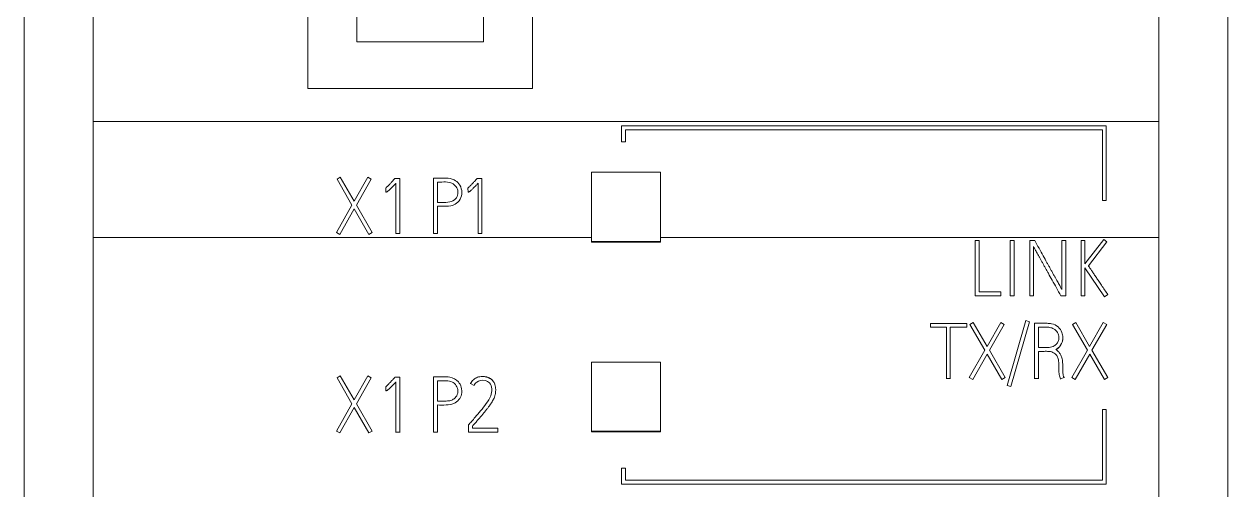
# Model space of a CAD drawing. Header units: millimetres. Extents: x 0 to 594, y 0 to 420.
# Drawn here: x 114.35 to 149.15, y 310.09 to 323.55 of the extents above; entities that cross this region are included whole.
import ezdxf

# ---------------------------------------------------------------- set-up
doc = ezdxf.new("R2010")
doc.units = ezdxf.units.MM
doc.layers.add('1', color=7, linetype='Continuous')

msp = doc.modelspace()

# ---------------------------------------------------------------- linework, layer by layer
at = {"layer": '1', "color": 7, "linetype": 'Continuous', "lineweight": 13}
for p, q in [((114.345, 240.945), (114.345, 355.389)), ((116.345, 240.945), (116.345, 355.389)), ((147.145, 240.945), (147.145, 355.389)), ((149.145, 240.945), (149.145, 355.389)), ((122.545, 330.963), (122.545, 321.692)), ((123.961, 330.963), (123.961, 323.043)), ((127.629, 323.043), (127.629, 330.963)), ((129.045, 321.692), (129.045, 330.963)), ((122.545, 321.692), (129.045, 321.692)), ((116.345, 320.739), (147.145, 320.739)), ((131.619, 320.61), (131.619, 320.149)), ((145.628, 320.61), (131.619, 320.61)), ((145.628, 318.453), (145.628, 320.61)), ((131.727, 320.497), (145.517, 320.497)), ((131.727, 320.149), (131.727, 320.497)), ((145.517, 320.497), (145.517, 318.453)), ((131.619, 320.149), (131.727, 320.149)), ((123.487, 319.126), (123.392, 319.071)), ((123.886, 318.434), (123.487, 319.126)), ((124.279, 319.126), (123.886, 318.434)), ((124.379, 319.071), (124.279, 319.126)), ((130.745, 317.274), (130.745, 319.269)), ((130.745, 319.269), (132.745, 319.269)), ((132.745, 319.269), (132.745, 317.274)), ((123.392, 319.071), (123.824, 318.323)), ((123.953, 318.321), (124.379, 319.071)), ((124.805, 318.698), (124.798, 318.816)), ((125.067, 319.093), (125.207, 319.093)), ((125.096, 317.5), (125.096, 318.955)), ((125.207, 319.093), (125.207, 317.5)), ((126.179, 319.102), (126.179, 317.502)), ((126.292, 318.989), (126.292, 318.401)), ((127.18, 318.698), (127.173, 318.816)), ((127.441, 319.093), (127.581, 319.093)), ((127.47, 317.5), (127.47, 318.955)), ((127.581, 319.093), (127.581, 317.5)), ((145.517, 318.453), (145.628, 318.453)), ((123.824, 318.323), (123.374, 317.531)), ((123.471, 317.475), (123.889, 318.21)), ((123.889, 318.21), (124.315, 317.475)), ((124.412, 317.531), (123.953, 318.321)), ((126.292, 317.502), (126.292, 318.288)), ((116.345, 317.385), (130.745, 317.385)), ((123.374, 317.531), (123.471, 317.475)), ((124.315, 317.475), (124.412, 317.531)), ((125.207, 317.5), (125.096, 317.5)), ((126.179, 317.502), (126.292, 317.502)), ((127.581, 317.5), (127.47, 317.5)), ((132.745, 317.385), (147.145, 317.385)), ((130.745, 317.274), (130.745, 317.253)), ((132.745, 317.274), (130.745, 317.274)), ((132.745, 317.253), (130.745, 317.253)), ((132.745, 317.274), (132.745, 317.253)), ((141.95, 317.298), (141.837, 317.298)), ((141.837, 317.298), (141.837, 315.704)), ((141.95, 315.817), (141.95, 317.298)), ((142.962, 317.295), (142.851, 317.295)), ((142.851, 317.295), (142.851, 315.704)), ((142.962, 315.704), (142.962, 317.295)), ((143.559, 317.3), (143.415, 317.3)), ((143.415, 317.3), (143.415, 315.704)), ((143.526, 315.704), (143.526, 317.121)), ((144.455, 317.3), (144.342, 317.3)), ((144.342, 317.3), (144.342, 315.887)), ((144.455, 315.704), (144.455, 317.3)), ((145.012, 317.295), (144.899, 317.295)), ((144.899, 317.295), (144.899, 315.704)), ((145.556, 317.329), (145.012, 316.622)), ((145.012, 316.622), (145.012, 317.295)), ((145.112, 316.567), (145.645, 317.262)), ((145.645, 317.262), (145.556, 317.329)), ((145.012, 315.704), (145.012, 316.512)), ((145.012, 316.512), (145.581, 315.671)), ((141.837, 315.704), (141.837, 315.697)), ((141.837, 315.704), (142.585, 315.704)), ((142.585, 315.817), (141.95, 315.817)), ((142.585, 315.704), (142.585, 315.817)), ((142.585, 315.704), (142.585, 315.697)), ((142.851, 315.704), (142.962, 315.704)), ((142.851, 315.704), (142.851, 315.697)), ((142.962, 315.704), (142.962, 315.697)), ((143.415, 315.704), (143.526, 315.704)), ((143.415, 315.704), (143.415, 315.697)), ((143.526, 315.704), (143.526, 315.697)), ((144.316, 315.704), (144.455, 315.704)), ((144.316, 315.704), (144.316, 315.697)), ((144.455, 315.704), (144.455, 315.697)), ((144.899, 315.704), (145.012, 315.704)), ((144.899, 315.704), (144.899, 315.697)), ((145.012, 315.704), (145.012, 315.697)), ((145.581, 315.671), (145.674, 315.735)), ((143.302, 314.983), (142.762, 313.112)), ((142.871, 313.081), (143.41, 314.952)), ((143.41, 314.952), (143.302, 314.983)), ((143.41, 314.952), (143.41, 314.945)), ((141.595, 314.903), (140.55, 314.903)), ((140.55, 314.903), (140.55, 314.791)), ((140.55, 314.791), (141.007, 314.791)), ((141.007, 314.791), (141.007, 313.31)), ((141.12, 314.791), (141.595, 314.791)), ((141.12, 313.31), (141.12, 314.791)), ((141.595, 314.791), (141.595, 314.903)), ((141.784, 314.93), (141.688, 314.875)), ((141.688, 314.875), (142.121, 314.129)), ((142.183, 314.239), (141.784, 314.93)), ((142.576, 314.93), (142.183, 314.239)), ((142.25, 314.126), (142.676, 314.875)), ((142.676, 314.875), (142.576, 314.93)), ((143.552, 314.906), (143.552, 313.31)), ((143.665, 314.793), (143.665, 314.208)), ((144.748, 314.93), (144.653, 314.875)), ((144.653, 314.875), (145.086, 314.129)), ((145.148, 314.239), (144.748, 314.93)), ((145.541, 314.93), (145.148, 314.239)), ((145.214, 314.126), (145.64, 314.875)), ((145.64, 314.875), (145.541, 314.93)), ((144.373, 314.486), (144.373, 314.493)), ((142.121, 314.129), (141.67, 313.338)), ((141.768, 313.283), (142.185, 314.016)), ((142.185, 314.016), (142.611, 313.283)), ((142.709, 313.338), (142.25, 314.126)), ((143.665, 313.31), (143.665, 314.095)), ((145.086, 314.129), (144.635, 313.338)), ((144.733, 313.283), (145.15, 314.016)), ((145.15, 314.016), (145.576, 313.283)), ((145.674, 313.338), (145.214, 314.126)), ((130.745, 313.782), (132.745, 313.782)), ((130.745, 311.787), (130.745, 313.782)), ((132.745, 313.782), (132.745, 311.787)), ((123.487, 313.384), (123.392, 313.328)), ((123.392, 313.328), (123.824, 312.582)), ((123.886, 312.693), (123.487, 313.384)), ((124.279, 313.384), (123.886, 312.693)), ((123.953, 312.58), (124.379, 313.328)), ((124.379, 313.328), (124.279, 313.384)), ((125.067, 313.351), (125.207, 313.351)), ((125.096, 311.761), (125.096, 313.213)), ((125.207, 313.351), (125.207, 311.761)), ((126.179, 311.763), (126.179, 313.359)), ((126.292, 313.246), (126.292, 312.66)), ((141.007, 313.31), (141.12, 313.31)), ((141.007, 313.31), (141.007, 313.303)), ((141.12, 313.31), (141.12, 313.303)), ((141.67, 313.338), (141.768, 313.283)), ((142.611, 313.283), (142.709, 313.338)), ((143.552, 313.31), (143.665, 313.31)), ((143.552, 313.31), (143.552, 313.303)), ((143.665, 313.31), (143.665, 313.303)), ((144.302, 313.298), (144.407, 313.338)), ((144.302, 313.298), (144.302, 313.291)), ((144.407, 313.338), (144.407, 313.331)), ((144.635, 313.338), (144.733, 313.283)), ((145.576, 313.283), (145.674, 313.338)), ((124.805, 312.956), (124.798, 313.074)), ((124.798, 313.074), (124.798, 313.067)), ((127, 312.936), (127, 312.943)), ((127.253, 313.162), (127.253, 313.155)), ((127.353, 313.111), (127.253, 313.162)), ((127.353, 313.111), (127.353, 313.104)), ((127.978, 312.975), (127.978, 312.982)), ((142.762, 313.112), (142.871, 313.081)), ((142.762, 313.112), (142.762, 313.106)), ((142.871, 313.081), (142.871, 313.075)), ((123.824, 312.582), (123.374, 311.792)), ((124.412, 311.792), (123.953, 312.58)), ((126.292, 312.547), (126.292, 311.763)), ((123.471, 311.737), (123.889, 312.469)), ((123.889, 312.469), (124.315, 311.737)), ((145.517, 312.412), (145.517, 310.373)), ((145.628, 312.412), (145.517, 312.412)), ((145.625, 310.261), (145.628, 312.412)), ((145.628, 312.412), (145.628, 312.405)), ((127.193, 311.763), (127.193, 311.967)), ((127.304, 311.927), (127.304, 311.874)), ((127.304, 311.874), (128.045, 311.874)), ((128.045, 311.874), (128.045, 311.763)), ((123.374, 311.792), (123.471, 311.737)), ((124.315, 311.737), (124.412, 311.792)), ((125.096, 311.761), (125.096, 311.754)), ((125.207, 311.761), (125.096, 311.761)), ((125.207, 311.761), (125.207, 311.754)), ((126.179, 311.763), (126.179, 311.756)), ((126.292, 311.763), (126.179, 311.763)), ((126.292, 311.763), (126.292, 311.756)), ((127.193, 311.763), (127.193, 311.756)), ((128.045, 311.763), (127.193, 311.763)), ((128.045, 311.763), (128.045, 311.756)), ((132.745, 311.787), (130.745, 311.787)), ((130.745, 311.787), (130.745, 311.766)), ((132.745, 311.766), (130.745, 311.766)), ((132.745, 311.787), (132.745, 311.766)), ((131.617, 310.721), (131.617, 310.261)), ((131.727, 310.721), (131.617, 310.721)), ((131.727, 310.373), (131.727, 310.721)), ((131.617, 310.261), (131.617, 310.254)), ((131.617, 310.261), (145.625, 310.261)), ((145.517, 310.373), (131.727, 310.373)), ((145.625, 310.261), (145.625, 310.254))]:
    msp.add_line(p, q, dxfattribs=at)
msp.add_open_spline([(123.961, 323.043), (127.629, 323.043)], degree=1, dxfattribs=at)
for points, knots in [([(124.798, 318.816), (124.823, 318.837), (124.868, 318.878), (124.93, 318.943), (124.996, 319.014), (125.041, 319.064), (125.067, 319.093)], [0, 0, 0, 0, 0.248622, 0.478851, 0.696536, 1, 1, 1, 1]), ([(125.096, 318.955), (125.078, 318.936), (125.045, 318.901), (124.999, 318.852), (124.96, 318.812), (124.927, 318.78), (124.899, 318.754), (124.876, 318.734), (124.857, 318.719), (124.842, 318.708), (124.83, 318.703), (124.82, 318.7), (124.812, 318.698), (124.807, 318.698), (124.805, 318.698)], [0, 0, 0, 0, 0.200504, 0.370797, 0.510902, 0.6264, 0.722885, 0.800448, 0.861213, 0.907383, 0.939504, 0.963232, 0.983337, 1, 1, 1, 1]), ([(126.292, 318.288), (126.334, 318.287), (126.465, 318.29), (126.658, 318.279), (126.862, 318.369), (126.991, 318.531), (127.013, 318.748), (126.934, 318.938), (126.767, 319.075), (126.564, 319.108), (126.363, 319.1), (126.24, 319.102), (126.179, 319.102)], [0, 0, 0, 0, 0.064655, 0.198371, 0.28824, 0.393788, 0.49701, 0.604838, 0.693344, 0.813343, 0.906672, 1, 1, 1, 1]), ([(126.292, 318.401), (126.334, 318.4), (126.456, 318.403), (126.641, 318.388), (126.828, 318.483), (126.897, 318.64), (126.879, 318.794), (126.79, 318.921), (126.622, 319), (126.451, 318.986), (126.334, 318.989), (126.292, 318.989)], [0, 0, 0, 0, 0.084734, 0.24181, 0.364887, 0.473726, 0.560681, 0.664675, 0.767234, 0.915266, 1, 1, 1, 1]), ([(127.173, 318.816), (127.197, 318.837), (127.243, 318.878), (127.305, 318.943), (127.371, 319.014), (127.416, 319.064), (127.441, 319.093)], [0, 0, 0, 0, 0.248622, 0.478851, 0.696536, 1, 1, 1, 1]), ([(127.47, 318.955), (127.452, 318.936), (127.419, 318.901), (127.373, 318.852), (127.334, 318.812), (127.301, 318.78), (127.273, 318.754), (127.25, 318.734), (127.231, 318.719), (127.216, 318.708), (127.204, 318.703), (127.194, 318.7), (127.187, 318.698), (127.182, 318.698), (127.18, 318.698)], [0, 0, 0, 0, 0.200504, 0.370797, 0.510902, 0.6264, 0.722885, 0.800448, 0.861213, 0.907383, 0.939504, 0.963232, 0.983337, 1, 1, 1, 1]), ([(143.526, 317.121), (143.53, 317.112), (143.541, 317.091), (143.561, 317.056), (143.586, 317.01), (143.616, 316.957), (143.65, 316.896), (143.688, 316.83), (143.728, 316.758), (143.77, 316.682), (143.815, 316.602), (143.86, 316.519), (143.907, 316.436), (143.976, 316.313), (144.07, 316.145), (144.19, 315.929), (144.273, 315.78), (144.316, 315.704)], [0, 0, 0, 0, 0.017881, 0.043036, 0.075471, 0.113785, 0.156579, 0.203853, 0.254825, 0.308715, 0.365522, 0.423995, 0.482881, 0.542179, 0.685414, 0.838021, 1, 1, 1, 1]), ([(144.342, 315.887), (144.337, 315.896), (144.326, 315.918), (144.305, 315.955), (144.28, 316.001), (144.25, 316.055), (144.216, 316.116), (144.178, 316.182), (144.138, 316.254), (144.096, 316.331), (144.051, 316.411), (144.006, 316.493), (143.96, 316.575), (143.892, 316.697), (143.8, 316.863), (143.682, 317.077), (143.601, 317.224), (143.559, 317.3)], [0, 0, 0, 0, 0.019057, 0.045144, 0.078261, 0.117077, 0.160259, 0.207807, 0.259003, 0.31313, 0.370188, 0.428711, 0.487234, 0.545757, 0.688172, 0.839586, 1, 1, 1, 1]), ([(145.674, 315.735), (145.643, 315.781), (145.582, 315.871), (145.494, 316.002), (145.426, 316.103), (145.376, 316.176), (145.342, 316.226), (145.309, 316.274), (145.277, 316.321), (145.247, 316.366), (145.219, 316.409), (145.193, 316.448), (145.169, 316.482), (145.149, 316.512), (145.133, 316.536), (145.121, 316.554), (145.115, 316.563), (145.112, 316.567)], [0, 0, 0, 0, 0.1668, 0.323673, 0.470619, 0.530731, 0.5903, 0.649325, 0.706514, 0.760573, 0.811503, 0.858286, 0.899901, 0.93635, 0.965998, 0.987213, 1, 1, 1, 1]), ([(144.167, 314.151), (144.208, 314.171), (144.285, 314.227), (144.359, 314.355), (144.381, 314.501), (144.351, 314.66), (144.244, 314.815), (144.076, 314.896), (143.902, 314.909), (143.737, 314.905), (143.614, 314.906), (143.552, 314.906)], [0, 0, 0, 0, 0.089558, 0.19591, 0.290475, 0.386534, 0.520289, 0.661052, 0.749237, 0.874619, 1, 1, 1, 1]), ([(143.665, 314.208), (143.711, 314.208), (143.802, 314.209), (143.945, 314.205), (144.083, 314.222), (144.189, 314.293), (144.248, 314.386), (144.269, 314.508), (144.233, 314.65), (144.123, 314.748), (143.993, 314.795), (143.863, 314.792), (143.751, 314.793), (143.686, 314.793), (143.665, 314.793)], [0, 0, 0, 0, 0.090327, 0.180653, 0.286025, 0.358732, 0.42694, 0.499404, 0.599756, 0.703396, 0.778031, 0.870302, 0.959052, 1, 1, 1, 1]), ([(144.167, 314.144), (144.208, 314.164), (144.285, 314.22), (144.357, 314.345), (144.373, 314.44), (144.373, 314.483)], [0, 0, 0, 0, 0.315761, 0.690736, 1, 1, 1, 1]), ([(143.665, 314.095), (143.71, 314.095), (143.8, 314.095), (143.916, 314.097), (144.039, 314.09), (144.142, 314.043), (144.215, 313.95), (144.254, 313.837), (144.262, 313.702), (144.259, 313.559), (144.263, 313.424), (144.287, 313.339), (144.302, 313.298)], [0, 0, 0, 0, 0.106649, 0.213297, 0.277762, 0.399768, 0.468257, 0.555387, 0.678933, 0.789989, 0.897161, 1, 1, 1, 1]), ([(144.407, 313.338), (144.391, 313.381), (144.365, 313.476), (144.373, 313.622), (144.37, 313.77), (144.352, 313.898), (144.308, 314.006), (144.249, 314.089), (144.196, 314.132), (144.167, 314.151)], [0, 0, 0, 0, 0.150888, 0.335874, 0.490515, 0.656789, 0.769546, 0.885259, 1, 1, 1, 1]), ([(124.798, 313.074), (124.813, 313.086), (124.852, 313.12), (124.911, 313.181), (124.974, 313.248), (125.026, 313.304), (125.055, 313.337), (125.067, 313.351)], [0, 0, 0, 0, 0.145711, 0.405962, 0.656481, 0.861556, 1, 1, 1, 1]), ([(125.096, 313.213), (125.078, 313.194), (125.045, 313.159), (124.999, 313.11), (124.96, 313.07), (124.927, 313.038), (124.899, 313.012), (124.876, 312.992), (124.857, 312.977), (124.842, 312.967), (124.83, 312.961), (124.82, 312.958), (124.812, 312.957), (124.807, 312.956), (124.805, 312.956)], [0, 0, 0, 0, 0.200504, 0.370797, 0.510902, 0.6264, 0.722885, 0.800448, 0.861213, 0.907383, 0.939504, 0.963232, 0.983337, 1, 1, 1, 1]), ([(126.179, 313.359), (126.217, 313.359), (126.307, 313.36), (126.465, 313.358), (126.68, 313.367), (126.892, 313.254), (127, 313.054), (127.008, 312.862), (126.922, 312.688), (126.761, 312.567), (126.535, 312.543), (126.378, 312.538), (126.292, 312.547)], [0, 0, 0, 0, 0.057947, 0.13625, 0.241237, 0.383171, 0.470879, 0.578199, 0.662818, 0.75774, 0.870641, 1, 1, 1, 1]), ([(126.292, 312.66), (126.334, 312.66), (126.42, 312.66), (126.55, 312.657), (126.674, 312.668), (126.794, 312.726), (126.884, 312.839), (126.895, 312.999), (126.833, 313.131), (126.711, 313.226), (126.565, 313.251), (126.42, 313.245), (126.334, 313.246), (126.292, 313.246)], [0, 0, 0, 0, 0.084658, 0.169316, 0.260549, 0.32814, 0.430975, 0.531257, 0.63132, 0.709381, 0.830684, 0.915342, 1, 1, 1, 1]), ([(127.193, 311.967), (127.221, 311.999), (127.286, 312.074), (127.402, 312.209), (127.55, 312.381), (127.707, 312.581), (127.844, 312.787), (127.881, 313.003), (127.825, 313.192), (127.641, 313.276), (127.448, 313.247), (127.374, 313.152), (127.353, 313.111)], [0, 0, 0, 0, 0.065426, 0.151143, 0.272741, 0.411048, 0.54182, 0.644098, 0.741292, 0.813475, 0.935998, 1, 1, 1, 1]), ([(127.253, 313.162), (127.272, 313.206), (127.329, 313.281), (127.45, 313.356), (127.559, 313.37), (127.634, 313.367), (127.673, 313.363), (127.709, 313.356), (127.742, 313.346), (127.772, 313.335), (127.8, 313.322), (127.824, 313.308), (127.846, 313.293), (127.865, 313.277), (127.882, 313.26), (127.897, 313.243), (127.915, 313.221), (127.933, 313.191), (127.951, 313.152), (127.964, 313.11), (127.972, 313.068), (127.977, 313.026), (127.979, 312.985), (127.978, 312.945), (127.974, 312.907), (127.969, 312.87), (127.961, 312.835), (127.952, 312.801), (127.939, 312.761), (127.919, 312.715), (127.889, 312.66), (127.852, 312.601), (127.809, 312.539), (127.76, 312.472), (127.705, 312.403), (127.645, 312.33), (127.582, 312.254), (127.515, 312.175), (127.446, 312.094), (127.375, 312.011), (127.328, 311.955), (127.304, 311.927)], [0, 0, 0, 0, 0.061339, 0.118477, 0.180647, 0.199061, 0.216082, 0.231833, 0.246526, 0.260308, 0.273254, 0.285426, 0.29689, 0.307753, 0.31802, 0.327627, 0.336606, 0.355189, 0.37361, 0.392165, 0.410785, 0.42927, 0.447741, 0.464235, 0.480574, 0.496814, 0.51268, 0.527892, 0.542508, 0.566365, 0.593275, 0.623397, 0.656474, 0.692185, 0.730563, 0.771282, 0.814001, 0.858722, 0.904903, 0.951996, 1, 1, 1, 1])]:
    msp.add_open_spline(points, degree=3, knots=knots, dxfattribs=at)

doc.saveas('drawing.dxf')
